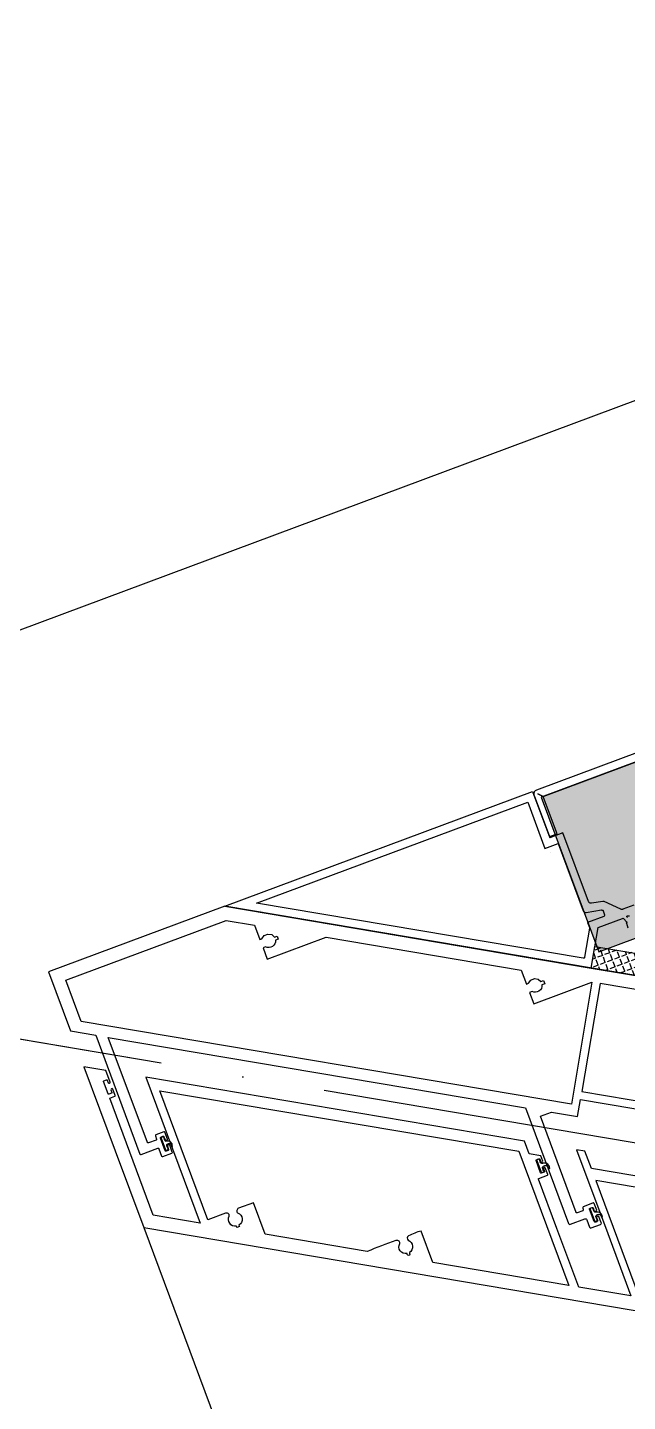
# Model space of a CAD drawing. Extents: x 12199666 to 24617114, y 1197707 to 2548648.
# Drawn here: x 12330040 to 12330258, y 1274727.9 to 1275227 of the extents above; entities that cross this region are included whole.
import ezdxf

# ---------------------------------------------------------------- set-up
doc = ezdxf.new("R2010")
doc.units = 0
doc.header["$LTSCALE"] = 10
doc.header["$MEASUREMENT"] = 0
doc.linetypes.add('TX-PLAN-T1-F11$0$ACAD_ISO04W100', pattern=[30, 24, -3, 0, -3])
doc.layers.add('TX-PLAN-T1-F11$0$_EDO-ALUMINIUM-SECTION', color=90, linetype='Continuous', lineweight=30)
for name, color, linetype in [('TX-PLAN-T1-F11$0$F-Alum', 4, 'Continuous'), ('TX-PLAN-T1-F11$0$F-center', 6, 'TX-PLAN-T1-F11$0$ACAD_ISO04W100'), ('TX-PLAN-T1-F11$0$F-concrete', 7, 'Continuous'), ('TX-PLAN-T1-F11$0$F-Gaskets', 8, 'Continuous'), ('TX-PLAN-T1-F11$0$F_MISC', 8, 'Continuous'), ('TX-PLAN-T1-F11$0$Hatch', 8, 'Continuous'), ('TX-PLAN-T1-F11$0$INSUL', 173, 'Continuous')]:
    doc.layers.add(name, color=color, linetype=linetype)

# ---------------------------------------------------------------- blocks, each defined once
blk = doc.blocks.new('TX-PLAN-T1-F11$0$TY001')
at = {"layer": 'TX-PLAN-T1-F11$0$F-Alum'}
blk.add_line((1440, 265.61), (565.21, -239.78), dxfattribs=at)
blk.add_lwpolyline([(1488.21, 57.26), (1488.21, 108.81), (1488.21, 108.81), (1494, 112.15), (1494, 115.24), (1465.93, 99.03), (1445, 86.94), (1445, 106.13), (1464.67, 117.49), (1481.25, 127.07, -0.414214), (1481.52, 127), (1483.17, 124.15, 0.414214), (1483.44, 124.08), (1485.65, 125.35, 0.371001), (1485.68, 125.79, 0.371001), (1485.28, 125.99), (1484.35, 125.45, -0.414214), (1484.08, 125.53), (1483.54, 126.46, -0.414214), (1483.61, 126.73), (1487.74, 129.11, -0.414214), (1488.01, 129.04), (1488.55, 128.11, -0.414214), (1488.48, 127.84), (1487.54, 127.3, 0.324751), (1487.5, 126.85, 0.324751), (1487.91, 126.66), (1489.67, 127.67), (1489.67, 131.94), (1494, 134.44), (1494, 273.92), (1445, 245.61), (1445, 262.93), (1484.28, 285.62), (1485.29, 283.88, 0.414214), (1485.56, 283.81), (1487.77, 285.08, 0.370983), (1487.8, 285.52, 0.370983), (1487.4, 285.72), (1486.47, 285.19, -0.414214), (1486.2, 285.26), (1485.66, 286.19, -0.414214), (1485.73, 286.46), (1489.86, 288.85, -0.414214), (1490.13, 288.77), (1490.67, 287.84, -0.414214), (1490.6, 287.57), (1489.67, 287.03, 0.386506), (1489.65, 286.59, 0.386506), (1490.03, 286.39), (1494, 288.68), (1494, 296.8), (1465.77, 280.5), (1440, 265.61), (1440, 22)], format="xyb", dxfattribs=at)
for points in [[(1490, 268.14), (1490, 135.82), (1445, 109.82), (1445, 159.92), (1455.5, 165.96, 0.074616), (1453.03, 170.24, 0.485318), (1451.45, 170.13, -0.625689), (1447.11, 168.91), (1446.89, 168.78, -1.655975), (1446.66, 169.66, -0.636825), (1449.78, 172.94, 0.071948), (1449.87, 172.93, 0.577186), (1450.56, 174.53, 0.000784), (1445, 184.14), (1445, 221.72), (1455.52, 227.81), (1452.64, 232.81, 0.547967), (1450.94, 232.84, -0.625579), (1446.61, 231.63), (1446.18, 231.37), (1445.67, 232.24), (1446.11, 232.49, -0.625579), (1449.32, 235.64, 0.561553), (1450.11, 237.17), (1446.67, 243.11), (1446.67, 243.11)], [(1484.21, 106.49), (1445, 83.84), (1445, 83.84), (1445, 83.84), (1445, 72.08, -0.001343), (1450.62, 62.4, -0.538529), (1450.03, 60.87, -0.191455), (1449.76, 60.88, 0.575367), (1446.6, 57.94, -0.750917), (1446.45, 57.57, 0.982837), (1446.47, 57.04, 0.061395), (1446.74, 56.58), (1447.17, 56.83, 0.579597), (1451.41, 57.72, -0.066352), (1451.52, 58.08, -0.586675), (1453.22, 57.9, -0.000001), (1455.55, 53.88), (1445, 47.78), (1445, 32.57), (1449.18, 34.98), (1450.93, 31.95), (1473.31, 44.88), (1484.21, 44.88)]]:
    blk.add_lwpolyline(points, format="xyb", close=True, dxfattribs=at)
at = {"layer": 'TX-PLAN-T1-F11$0$F-center'}
blk.add_line((1500, -30.81), (1500, 345.67), dxfattribs=at)
at = {"layer": 'TX-PLAN-T1-F11$0$F-Gaskets'}
blk.add_lwpolyline([(1488.37, 128.32), (1488.12, 128.75, 0.414214), (1487.78, 128.84), (1483.88, 126.59, 0.414214), (1483.79, 126.25), (1484.04, 125.82, 0.414214), (1484.38, 125.73), (1485.46, 126.35, -0.302264), (1486.31, 125.88), (1486.46, 125.62, -0.517396), (1486, 124.25, 0.275933), (1485.8, 124.16, 0.788636), (1485.89, 123.74, 0.457338), (1487.25, 126.17), (1487.18, 126.38, -0.302264), (1487.2, 127.35), (1488.28, 127.98, 0.414214)], format="xyb", close=True, dxfattribs=at)
blk = doc.blocks.new('*U195')
at = {"layer": 'TX-PLAN-T1-F11$0$INSUL', "lineweight": 0}
h = blk.add_hatch(dxfattribs=at)
h.set_pattern_fill('岩棉', color=256, scale=60, style=0, pattern_type=2)
h.set_pattern_definition([(171.7889, (31.98, 119.4286), (-403.9210345, 60.0000015), [2.0005, -418.1072]), (146.90866, (33.7337, 118.2857), (-95.0402426, 60.000001), [2.0932, -437.4871]), (132.32733, (35.0349, 116.8571), (-106.920274, 119.9999995), [1.9323, -403.8515]), (114.797, (35.827, 115.143), (-23.76006, 60), [1.8884, -196.3933]), (91.62022, (35.8834, 113.1429), (-11.88003, 360), [2.0008, -418.1672]), (82.824825, (30.05657, 66.85714), (83.160209665, 659.99999822), [46.65104, -9750.0678]), (97.175175, (41.82346, 66.85714), (-83.16021149, 659.999997991), [46.65104, -9750.0678]), (88.37978, (35.9966, 113.1429), (11.880026, 360), [2.0008, -418.1672]), (65.203, (36.053, 115.143), (23.76006, 60), [1.8884, -196.3933]), (47.67267, (36.8452, 116.8571), (106.920274, 120), [1.9323, -403.8515]), (33.09134, (38.1463, 118.2857), (95.040242, 60.000002), [2.0932, -437.4871]), (8.2111, (39.9, 119.4286), (403.921035, 60), [2.0005, -418.1072]), (87.1662, (30, 65.7143), (11.880025, 180), [1.1443, -239.1496]), (103.9014, (30.283, 64.5714), (-47.520122, 180), [1.1773, -246.0642]), (111.6036, (30.735, 63.429), (-11.88003, 60), [1.2292, -63.304]), (122.76135, (31.4709, 62.2857), (-35.640092, 60), [1.359, -284.0386]), (138.29055, (32.4326, 61.4286), (-71.280182, 60.000001), [1.2883, -269.2446]), (152.0035, (33.5074, 60.8571), (-106.920275, 60), [1.2173, -254.4187]), (166.4772, (34.6954, 60.5714), (-237.600608, 60.000002), [1.2219, -255.3723]), (167.07075, (35.94, 60.2857), (-249.48064, 60), [1.277, -266.8823]), (12.92924, (35.94, 60.2857), (249.48064, 60), [1.277, -266.8823]), (13.5228, (37.1846, 60.5714), (237.600609, 60), [1.2219, -255.3723]), (27.9965, (38.3726, 60.8571), (118.800303, 60.000002), [1.2173, -254.4187]), (41.70945, (39.4475, 61.4286), (71.280181, 60.000002), [1.2883, -269.2446]), (57.23865, (40.4092, 62.2857), (118.800303, 180.000001), [1.359, -284.0386]), (68.3964, (41.145, 63.429), (11.88003, 60), [1.2292, -63.304]), (76.0986, (41.5972, 64.5714), (11.88003, 60), [1.1773, -246.0642]), (92.8338, (41.88, 65.7143), (-11.88003, 180), [1.1443, -239.1496])])
h.paths.add_polyline_path([(0, 0), (429.97, 0), (429.97, 60), (0, 60)])
at = {"layer": 'TX-PLAN-T1-F11$0$INSUL'}
blk.add_lwpolyline([(0, 0), (429.97, 0), (429.97, 60), (0, 60)], close=True, dxfattribs=at)
blk = doc.blocks.new('TX-PLAN-T1-F11$0$A$C6BF074A9')
at = {"layer": 'TX-PLAN-T1-F11$0$F-Alum'}
for p, q in [((-235.39, 410.91), (-175.69, 307.58)), ((-175.69, 307.58), (-191.2, 298.62))]:
    blk.add_line(p, q, dxfattribs=at)
at = {"layer": 'TX-PLAN-T1-F11$0$F-Alum', "flags": 128}
blk.add_lwpolyline([(-235.39, 410.91), (-235.39, 275.92)], dxfattribs=at)
at = {"layer": 'TX-PLAN-T1-F11$0$F-Alum'}
blk.add_lwpolyline([(-232.39, 399.72), (-179.79, 308.68), (-195.3, 299.72), (-192.73, 295.27), (-215.32, 282.22), (-215.4, 282.17), (-215.48, 282.13), (-215.55, 282.08), (-215.66, 281.92), (-215.77, 281.75), (-215.81, 281.63), (-215.83, 281.31), (-215.77, 281.04), (-213.93, 275.72), (-213.96, 275.6), (-213.95, 275.4), (-213.98, 275.28), (-214.02, 275.15), (-214.09, 275.11), (-214.17, 275.06), (-215.48, 274.31), (-215.56, 274.26), (-215.68, 274.3), (-215.76, 274.25), (-215.88, 274.28), (-216.04, 274.39), (-216.13, 274.55), (-219.25, 279.95), (-220.93, 278.98, -0.131724), (-221.18, 278.91), (-231.89, 278.91, -0.414214), (-232.39, 279.41), (-232.39, 399.72)], format="xyb", dxfattribs=at)
at = {"layer": 'TX-PLAN-T1-F11$0$F-Alum', "flags": 128}
for points in [[(105.02, -178.32), (-174.94, 306.28, 0.000002), (-174.94, 306.28, 0.098699), (-175.33, 306.72, 0.082496), (-175.76, 306.95, 0.052185), (-176.07, 307.02, 0.043988), (-176.33, 307.03, 0.036571), (-176.55, 307, 0.034751), (-176.75, 306.94, 0.021821), (-176.87, 306.89, 0.022803), (-176.99, 306.83), (-190.85, 298.82), (-189.35, 296.23), (-176.79, 303.48), (-176.24, 305.53), (-176.79, 303.48), (101.67, -178.52)], [(-235.39, 275.92), (-220.41, 275.92), (-215.69, 267.74, -0.315299), (-215.74, 267.17), (-216.7, 266.03, -0.019672), (-216.71, 266.01, -0.036571), (-216.73, 265.99, -0.034754), (-216.76, 265.98, -0.021818), (-216.77, 265.97, -0.022806), (-216.79, 265.96, -0.022804), (-216.81, 265.96, -0.021821), (-216.82, 265.96, -0.034751), (-216.85, 265.95, -0.036571), (-216.88, 265.96, -0.043988), (-216.91, 265.96, -0.052187), (-216.95, 265.98, -0.045138), (-216.98, 266), (-217, 266.01, 0.045139), (-217.02, 266.03, 0.052185), (-217.06, 266.05, 0.043988), (-217.1, 266.06, 0.036571), (-217.13, 266.06, 0.034751), (-217.15, 266.06, 0.021821), (-217.17, 266.05, 0.022806), (-217.19, 266.05, 0.022804), (-217.21, 266.04, 0.021821), (-217.22, 266.03, 0.003696), (-217.22, 266.03), (-218.7, 265.18, 0.031051)], [(-215.07, 265.94), (-214.87, 266.19, -0.019673), (-214.86, 266.2, -0.036571), (-214.84, 266.22, -0.034751), (-214.81, 266.23, -0.021821), (-214.8, 266.24, -0.022804), (-214.78, 266.25, -0.022806), (-214.76, 266.25, -0.021821), (-214.75, 266.26, -0.034751), (-214.72, 266.26, -0.036571), (-214.69, 266.26, -0.043988), (-214.65, 266.25, -0.052185), (-214.62, 266.23, -0.082496), (-214.57, 266.19, -0.098699), (-214.53, 266.12, -0.017137), (-214.52, 266.11), (-214.34, 265.41, 0.017137)], [(-210.28, 264.38), (-212.43, 268.09, -0.048352), (-212.51, 268.27, -0.098699), (-212.56, 268.66, -0.049696), (-212.53, 268.85), (-210.81, 275.25, 0.049696), (-210.78, 275.45, 0.097655), (-210.83, 275.83), (-212.14, 279.7, -0.097654), (-212.2, 280.09, -0.082497), (-212.12, 280.41, -0.052186), (-212.02, 280.59, -0.043988), (-211.91, 280.72, -0.036572), (-211.8, 280.82, -0.031051), (-211.7, 280.89), (-188.65, 294.21), (-191.2, 298.62)]]:
    blk.add_lwpolyline(points, format="xyb", dxfattribs=at)
at = {"layer": 'TX-PLAN-T1-F11$0$Hatch'}
for p, q in [((-234.91, 397.78), (-234.91, 397.78)), ((-196.54, 297.47, 0), (-196.54, 297.47, 0))]:
    blk.add_line(p, q, dxfattribs=at)
at = {"layer": 'TX-PLAN-T1-F11$0$F_MISC', "ltscale": 18000, "extrusion": (6.80052e-07, -9.06782e-07, -1), "xscale": -1, "rotation": 239.9840001645362}
blk.add_blockref('*U195', (-37.88, -68.1, 0), dxfattribs=at)
blk = doc.blocks.new('*U193')
at = {"layer": 'TX-PLAN-T1-F11$0$Hatch'}
h = blk.add_hatch(dxfattribs=at)
h.set_pattern_fill('ANGLE', color=256, scale=10, angle=30.016)
h.set_pattern_definition([(30.016, (7246.2216, 83575.3152), (-1.37566501, 2.381185795), [2, -0.75]), (120.016, (7246.2216, 83575.3152), (-2.381185795, -1.37566501), [2, -0.75])])
h.paths.add_polyline_path([(60, 120.98), (68, 120.98), (68, 47.58), (48.19, 36.14), (16.62, 36.14), (16.62, 44.14), (46.05, 44.14), (60, 52.2)])
at = {"layer": 'TX-PLAN-T1-F11$0$F-Alum', "flags": 128}
blk.add_lwpolyline([(60, 52.2), (60, 255.97), (60, 255.97), (25.8, 315.17), (6, 303.74), (6, 294.43), (-33.88, 271.39, 0.414214), (-33.99, 270.98), (-30.73, 265.33, -0.414214), (-30.84, 264.92), (-33.28, 263.51, 0.414214), (-33.39, 263.1), (-31.62, 260.04, 0.414214), (-31.21, 259.93), (-28.95, 261.24, 0.414214), (-28.84, 261.65, 0.477313), (-29.41, 262.03), (-30.48, 261.42, -0.414214), (-30.89, 261.53), (-31.28, 262.2, -0.414214), (-31.17, 262.61), (-26.92, 265.06, -0.414214), (-26.52, 264.95), (-26.13, 264.28, -0.414214), (-26.24, 263.87), (-27.31, 263.25, 0.414214), (-27.42, 262.84, 0.430283), (-26.85, 262.46), (-24.59, 263.76, 0.414214), (-24.48, 264.17), (-26.01, 266.83, 0.414214), (-26.42, 266.94), (-27.49, 266.32, -0.414214), (-27.9, 266.43), (-29.39, 269.02, -0.414214), (-29.28, 269.43), (6, 289.81), (6, 136.09), (-32.85, 113.65, 0.414214), (-33.04, 112.96), (-30.2, 108.05, -0.414214), (-30.38, 107.37), (-32.88, 105.93, 0.414214), (-33.06, 105.25), (-31.27, 102.14, 0.414214), (-30.58, 101.96), (-28.5, 103.17, 0.414214), (-28.39, 103.58, 0.449979), (-28.95, 103.96), (-29.85, 103.44, -0.414214), (-30.53, 103.63), (-30.72, 103.95, -0.414214), (-30.54, 104.63), (-26.47, 106.99, -0.414214), (-26.06, 106.88), (-25.67, 106.21, -0.414214), (-25.78, 105.8), (-26.85, 105.18, 0.414214), (-26.96, 104.77, 0.389217), (-26.39, 104.38), (-24.13, 105.69, 0.414214), (-24.02, 106.1), (-25.78, 109.15, 0.547902), (-26.78, 109.32, -0.297524), (-27.47, 109.32), (-28.56, 111.22, -0.445028), (-28.43, 111.58), (3.86, 130.24), (6, 126.53), (6, 116.85), (12.24, 116.85), (12.24, 57.2)], format="xyb", dxfattribs=at)
at = {"layer": 'TX-PLAN-T1-F11$0$F-Alum'}
blk.add_lwpolyline([(52.62, 137.28), (51.57, 136.67), (51.04, 137.59, -0.588182), (48.04, 140.76), (47.56, 141.6), (43.7, 139.37), (54.98, 119.85), (10, 119.85), (10, 300.48), (23.88, 308.5), (55, 254.63), (55, 244.15), (50.23, 241.39), (50.63, 240.69), (51.94, 240.05), (52.65, 238.82), (52.73, 237.46), (51.98, 236.33), (52.49, 235.45), (51.44, 234.85), (50.91, 235.76, -0.588182), (47.91, 238.94), (47.42, 239.77), (43.57, 237.55), (55, 217.76), (55, 145.9), (50.36, 143.22), (50.77, 142.52), (52.07, 141.87), (52.78, 140.65), (52.86, 139.29), (52.12, 138.16)], format="xyb", close=True, dxfattribs=at)
at = {"layer": 'TX-PLAN-T1-F11$0$F-Alum', "flags": 128}
blk.add_lwpolyline([(60, 255.97), (60, 120.98)], dxfattribs=at)
at = {"layer": 'TX-PLAN-T1-F11$0$F-Alum'}
blk.add_lwpolyline([(55, 116.85), (15.24, 116.85), (15.24, 47.14), (45.24, 47.14), (55, 52.78)], close=True, dxfattribs=at)
at = {"layer": 'TX-PLAN-T1-F11$0$F-center'}
blk.add_line((0, -30.81), (0, 345.67), dxfattribs=at)
at = {"layer": 'TX-PLAN-T1-F11$0$F-concrete'}
blk.add_line((460.04, -196.6), (84.68, 453.13), dxfattribs=at)
at = {"layer": 'TX-PLAN-T1-F11$0$F-Gaskets'}
for points in [[(-26.35, 264.23), (-26.6, 264.67, 0.414214), (-26.95, 264.76), (-30.84, 262.51, 0.414214), (-30.93, 262.16), (-30.68, 261.73, 0.414214), (-30.34, 261.64), (-29.26, 262.27, -0.414214), (-28.58, 262.08), (-28.43, 261.82, -0.517396), (-28.89, 260.45, 0.275933), (-29.09, 260.36, 3.515715), (-29, 260.32, 0.517862), (-27.64, 262.37), (-27.71, 262.58, -0.414214), (-27.53, 263.27), (-26.44, 263.89, 0.414214)], [(-25.81, 106.21), (-26.06, 106.64, 0.414214), (-26.4, 106.73), (-30.3, 104.48, 0.414214), (-30.39, 104.14), (-30.14, 103.71, 0.414214), (-29.8, 103.62), (-28.71, 104.24, -0.414214), (-28.03, 104.06), (-27.88, 103.8, -0.517396), (-28.34, 102.42, 0.275933), (-28.54, 102.33, 0.788636), (-28.45, 101.92, 0.457338), (-27.09, 104.34), (-27.16, 104.56, -0.414214), (-26.98, 105.24), (-25.9, 105.87, 0.414214)]]:
    blk.add_lwpolyline(points, format="xyb", close=True, dxfattribs=at)
at = {"layer": 'TX-PLAN-T1-F11$0$Hatch'}
for p, q in [((60.48, 242.84), (60.48, 242.84)), ((60, 120.98), (60, 52.2))]:
    blk.add_line(p, q, dxfattribs=at)
blk.add_lwpolyline([(60, 120.98), (68, 120.98), (68, 47.58), (48.19, 36.14), (16.62, 36.14), (16.62, 44.14), (46.05, 44.14), (60, 52.2), (60, 120.98)], dxfattribs=at)
blk.add_blockref('TX-PLAN-T1-F11$0$A$C6BF074A9', (295.39, -154.94))
blk = doc.blocks.new('TX-PLAN-T1-F11$0$A$C21521A5F')
at = {"rotation": 90}
for name, p in [('*U193', (388.72, 19760.22, 0)), ('TX-PLAN-T1-F11$0$TY001', (388.72, 18260.22, 0))]:
    blk.add_blockref(name, p, dxfattribs=at)
blk = doc.blocks.new('TX-PLAN-T1-F11$0$标准层幕墙0118')
at = {"color": 3}
blk.add_blockref('TX-PLAN-T1-F11$0$A$C21521A5F', (32561.28, 9139.78, 0), dxfattribs=at)
blk = doc.blocks.new('TX-PLAN-T1-F11')
at = {"layer": 'TX-PLAN-T1-F11$0$_EDO-ALUMINIUM-SECTION', "rotation": 350.4236156863823}
blk.add_blockref('TX-PLAN-T1-F11$0$标准层幕墙0118', (12293055.45, 1251790.44), dxfattribs=at)

msp = doc.modelspace()

# ---------------------------------------------------------------- block references
msp.add_blockref('TX-PLAN-T1-F11', (0, 0))

doc.saveas('drawing.dxf')
